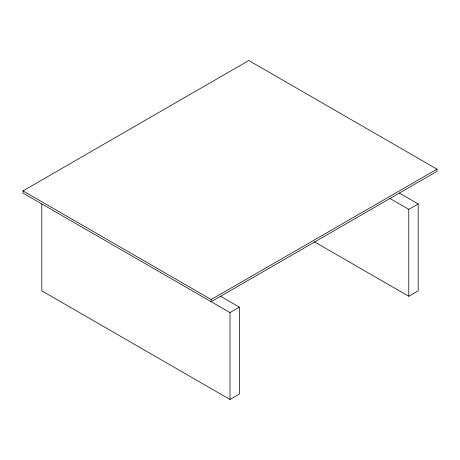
<?xml version="1.0" encoding="UTF-8"?>
<svg xmlns="http://www.w3.org/2000/svg" width="460" height="460" viewBox="0 0 460 460"><rect width="100%" height="100%" fill="white"/><g stroke="black" fill="none" stroke-linecap="round" stroke-linejoin="round"><path stroke-width="0.69" d="M41.82 203.924L41.82 290.841L230 399.487L239.407 394.053L239.407 307.136L230 312.57L23 193.062L23 190.888L248.82 60.513L437 169.159L437 171.333L211.18 301.708L211.18 299.535L437 169.159M389.953 198.49L408.773 209.357L418.18 203.924L418.18 290.841L408.773 296.274L314.37 241.77M399.366 193.062L418.18 203.924M220.593 296.274L239.407 307.136M23 190.888L211.18 299.535M408.773 209.357L408.773 296.274M230 312.57L230 399.487"/></g></svg>
